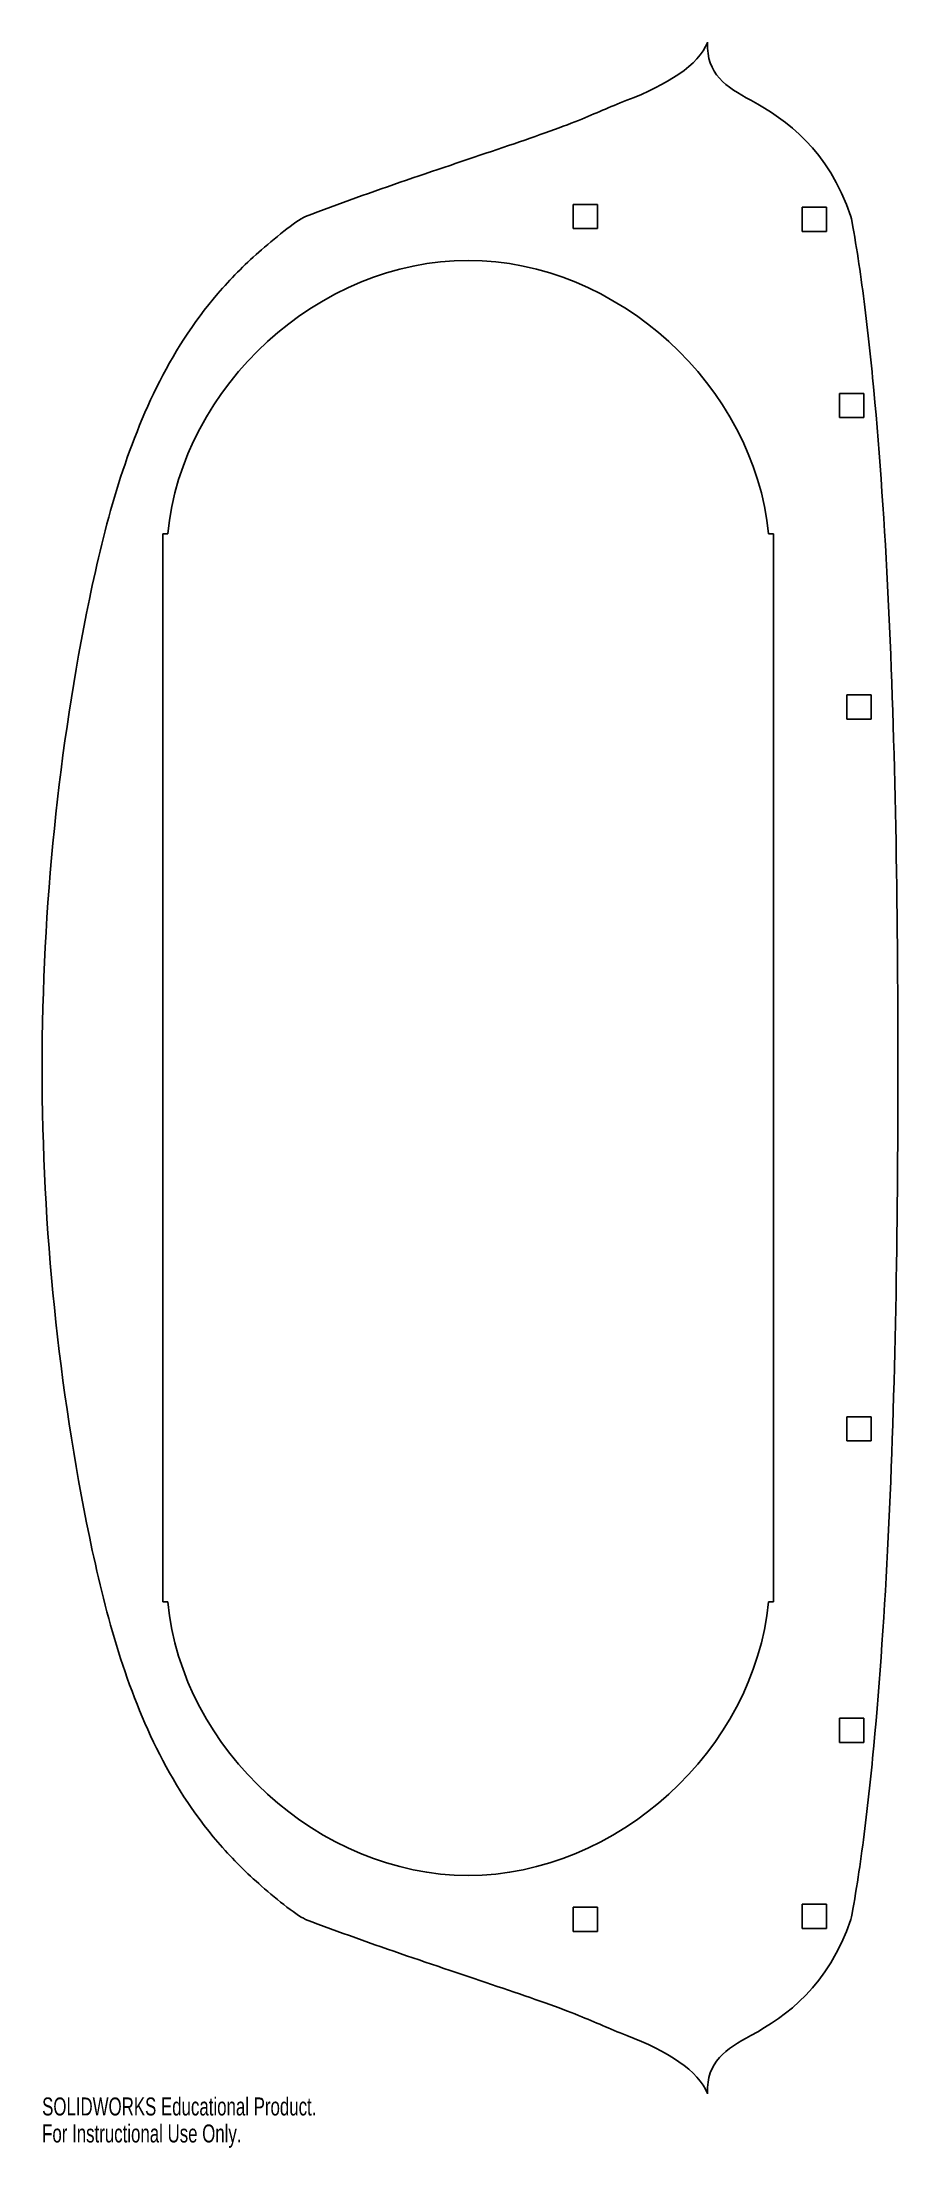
# Model space of a CAD drawing. Header units: millimetres. Extents: x -245 to -16, y -290 to 276.
import ezdxf

# ---------------------------------------------------------------- set-up
doc = ezdxf.new("R2010")
doc.units = ezdxf.units.MM
doc.styles.add('SLDTEXTSTYLE0', font='TXT', dxfattribs={"width": 0.7})

msp = doc.modelspace()

# ---------------------------------------------------------------- linework, layer by layer
at = {"color": 7, "linetype": 'Continuous', "lineweight": 25}
for p, q in [((-96.3, 232.05), (-102.81, 232.05)), ((-102.81, 225.55), (-102.81, 232.05)), ((-96.3, 232.05), (-96.3, 225.55)), ((-34.75, 231.25), (-41.25, 231.25)), ((-41.25, 224.75), (-41.25, 231.25)), ((-34.75, 231.25), (-34.75, 224.75)), ((-102.81, 225.55), (-96.3, 225.55)), ((-41.25, 224.75), (-34.75, 224.75)), ((-24.75, 181.25), (-31.25, 181.25)), ((-31.25, 174.75), (-31.25, 181.25)), ((-24.75, 181.25), (-24.75, 174.75)), ((-31.25, 174.75), (-24.75, 174.75)), ((-213, 143.5), (-213, -143.5)), ((-211.65, 143.5), (-213, 143.5)), ((-50.35, 143.5), (-49, 143.5)), ((-49, -143.5), (-49, 143.5)), ((-29.25, 93.75), (-29.25, 100.25)), ((-29.25, 100.25), (-22.75, 100.25)), ((-22.75, 100.25), (-22.75, 93.75)), ((-22.75, 93.75), (-29.25, 93.75)), ((-29.25, -93.75), (-29.25, -100.25)), ((-22.75, -93.75), (-29.25, -93.75)), ((-22.75, -100.25), (-22.75, -93.75)), ((-29.25, -100.25), (-22.75, -100.25)), ((-211.65, -143.5), (-213, -143.5)), ((-50.35, -143.5), (-49, -143.5)), ((-31.25, -174.75), (-31.25, -181.25)), ((-31.25, -174.75), (-24.75, -174.75)), ((-24.75, -181.25), (-24.75, -174.75)), ((-24.75, -181.25), (-31.25, -181.25)), ((-102.81, -225.55), (-102.81, -232.05)), ((-102.81, -225.55), (-96.3, -225.55)), ((-96.3, -232.05), (-96.3, -225.55)), ((-41.25, -224.75), (-41.25, -231.25)), ((-41.25, -224.75), (-34.75, -224.75)), ((-34.75, -231.25), (-34.75, -224.75)), ((-34.75, -231.25), (-41.25, -231.25)), ((-96.3, -232.05), (-102.81, -232.05))]:
    msp.add_line(p, q, dxfattribs=at)
for points in [[(-66.71, 275.55), (-69.01, 269.54), (-77.64, 264.11), (-88.38, 260)], [(-66.69, 275.52), (-67.03, 267.07), (-61.74, 263.64), (-55.05, 260)], [(-66.71, 275.55), (-66.7, 275.58), (-66.69, 275.61), (-66.68, 275.64)], [(-66.69, 275.52), (-66.69, 275.55), (-66.68, 275.59), (-66.68, 275.64)], [(-55.05, 260), (-45.33, 254.7), (-34.33, 246.74), (-28.19, 228.8)], [(-55.05, -260), (-45.33, -254.7), (-34.33, -246.74), (-28.19, -228.8)], [(-66.71, -275.55), (-69.01, -269.54), (-77.64, -264.11), (-88.38, -260)], [(-66.69, -275.52), (-67.03, -267.07), (-61.74, -263.64), (-55.05, -260)], [(-66.71, -275.55), (-66.7, -275.58), (-66.69, -275.61), (-66.68, -275.64)], [(-66.69, -275.52), (-66.69, -275.55), (-66.68, -275.59), (-66.68, -275.64)]]:
    msp.add_open_spline(points, degree=3, dxfattribs=at)
for points, knots in [([(-88.38, 260), (-93.22, 258.15), (-96.59, 256.53), (-106.17, 252.65), (-113.63, 250.05), (-137.71, 241.87), (-157.05, 235.56), (-174.66, 228.8)], [0, 0, 0, 0, 0.25, 0.25, 0.5, 0.5, 1, 1, 1, 1]), ([(-245.44, 0), (-245.44, 43.4), (-240.9, 86.26), (-228.65, 145.77), (-223.46, 165.06), (-210.29, 191.72), (-204.95, 200.22), (-194.87, 211.99), (-191.23, 215.68), (-183.25, 222.7), (-177.49, 227.51), (-174.66, 228.8)], [0, 0, 0, 0, 0.5, 0.5, 0.75, 0.75, 0.875, 0.875, 0.9375, 0.9375, 1, 1, 1, 1]), ([(-28.19, 228.8), (-27.82, 227.52), (-27.02, 222.45), (-25.89, 215.19), (-25.34, 211.39), (-23.79, 199.44), (-22.86, 190.96), (-20.39, 164.54), (-19.12, 145.57), (-16.25, 86.76), (-15.57, 43.88), (-15.57, 0)], [0, 0, 0, 0, 0.0625, 0.0625, 0.125, 0.125, 0.25, 0.25, 0.5, 0.5, 1, 1, 1, 1]), ([(-50.35, 143.5), (-54.04, 183.24), (-91.09, 217), (-170.91, 217), (-207.96, 183.24), (-211.65, 143.5)], [0, 0, 0, 0, 0.5, 0.5, 1, 1, 1, 1]), ([(-28.19, -228.8), (-27.82, -227.52), (-27.02, -222.45), (-25.89, -215.19), (-25.34, -211.39), (-23.79, -199.44), (-22.86, -190.96), (-20.39, -164.54), (-19.12, -145.57), (-16.25, -86.76), (-15.57, -43.88), (-15.57, 0)], [0, 0, 0, 0, 0.0625, 0.0625, 0.125, 0.125, 0.25, 0.25, 0.5, 0.5, 1, 1, 1, 1]), ([(-245.44, 0), (-245.44, -43.4), (-240.9, -86.26), (-228.65, -145.77), (-223.46, -165.06), (-210.29, -191.72), (-204.95, -200.22), (-194.87, -211.99), (-191.23, -215.68), (-183.25, -222.7), (-177.49, -227.51), (-174.66, -228.8)], [0, 0, 0, 0, 0.5, 0.5, 0.75, 0.75, 0.875, 0.875, 0.9375, 0.9375, 1, 1, 1, 1]), ([(-211.65, -143.5), (-207.96, -183.24), (-170.91, -217), (-91.09, -217), (-54.04, -183.24), (-50.35, -143.5)], [0, 0, 0, 0, 0.5, 0.5, 1, 1, 1, 1]), ([(-88.38, -260), (-93.22, -258.15), (-96.59, -256.53), (-106.17, -252.65), (-113.63, -250.05), (-137.71, -241.87), (-157.05, -235.56), (-174.66, -228.8)], [0, 0, 0, 0, 0.25, 0.25, 0.5, 0.5, 1, 1, 1, 1])]:
    msp.add_open_spline(points, degree=3, knots=knots, dxfattribs=at)

# ---------------------------------------------------------------- texts
at = {"color": 7, "linetype": 'Continuous', "char_height": 4.8336, "attachment_point": 1, "style": 'SLDTEXTSTYLE0'}
for s, insert in [('SOLIDWORKS Educational Product.', (-245.44, -276.66)), ('For Instructional Use Only.', (-245.44, -283.91))]:
    msp.add_mtext(s, dxfattribs=dict(at, insert=insert))

doc.saveas('drawing.dxf')
